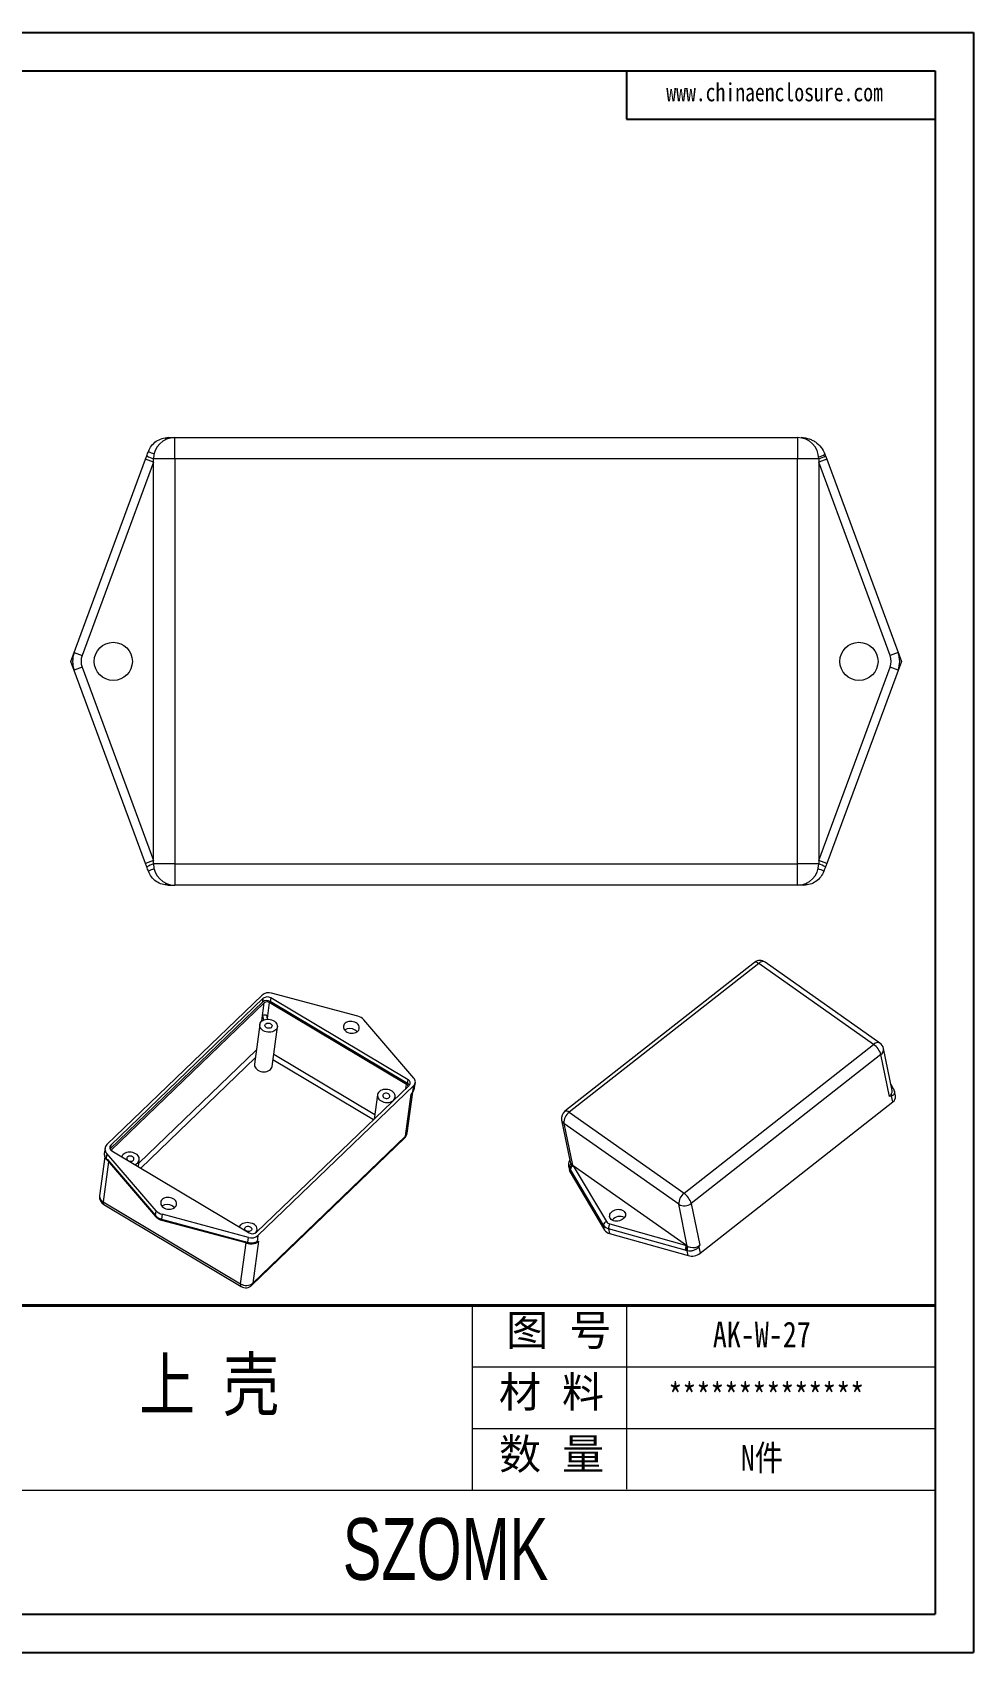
# Model space of a CAD drawing. Header units: inches. Extents: x 1066 to 1564, y 456 to 647.
# Drawn here: x 1224.9 to 1336, y 456.2 to 647.3 of the extents above; entities that cross this region are included whole.
import ezdxf

# ---------------------------------------------------------------- set-up
doc = ezdxf.new("R2010")
doc.units = ezdxf.units.IN
doc.layers.add('文字', color=81, linetype='Continuous')
doc.layers.add('粗实线', color=7, linetype='Continuous', lineweight=30)
doc.layers.add('细实线', color=3, linetype='Continuous', lineweight=9)
doc.styles.get("Standard").update_dxf_attribs({"font": 'txt', "bigfont": 'gbcbig.shx'})
doc.styles.add('宋体', font='', dxfattribs={"width": 0.8, "height": 3.5})
doc.styles.add('长仿宋', font='', dxfattribs={"width": 0.7, "height": 4})
doc.styles.get('宋体').set_extended_font_data('SimSun')
doc.styles.get('长仿宋').set_extended_font_data('SimSun')

msp = doc.modelspace()

# ---------------------------------------------------------------- linework, layer by layer
for p, q in [((1065.693, 647.349), (1336.018, 647.349)), ((1336.018, 647.349), (1336.018, 456.21)), ((1070.244, 642.798), (1331.467, 642.798)), ((1295.06, 642.798), (1295.06, 637.109)), ((1331.467, 642.798), (1331.467, 460.761)), ((1295.06, 637.109), (1331.467, 637.109)), ((1070.244, 460.761), (1331.467, 460.761)), ((1065.693, 456.21), (1336.018, 456.21))]:
    msp.add_line(p, q)
at = {"color": 7, "linetype": 'Continuous', "lineweight": 15}
for p, q in [((1241.742, 597.049), (1241.742, 599.549)), ((1241.742, 599.549), (1315.242, 599.549)), ((1315.242, 599.549), (1315.242, 597.049)), ((1229.492, 573.149), (1238.304, 597.009)), ((1239.242, 596.663), (1230.814, 573.842)), ((1239.242, 596.663), (1238.304, 597.009)), ((1239.242, 549.249), (1239.242, 597.049)), ((1241.742, 597.049), (1239.242, 597.049)), ((1241.742, 597.049), (1241.742, 549.249)), ((1315.242, 597.049), (1241.742, 597.049)), ((1315.242, 549.249), (1315.242, 597.049)), ((1317.742, 597.049), (1315.242, 597.049)), ((1317.742, 597.049), (1317.742, 549.249)), ((1318.68, 597.009), (1317.742, 596.663)), ((1326.17, 573.842), (1317.742, 596.663)), ((1318.68, 597.009), (1327.492, 573.149)), ((1229.876, 574.189), (1230.814, 573.842)), ((1327.108, 574.189), (1326.17, 573.842)), ((1238.304, 549.289), (1229.492, 573.149)), ((1230.814, 572.456), (1229.876, 572.11)), ((1230.814, 572.456), (1239.242, 549.636)), ((1317.742, 549.636), (1326.17, 572.456)), ((1327.492, 573.149), (1318.68, 549.289)), ((1327.108, 572.11), (1326.17, 572.456)), ((1239.242, 549.636), (1238.304, 549.289)), ((1241.742, 549.249), (1239.242, 549.249)), ((1241.742, 549.249), (1241.742, 546.749)), ((1241.742, 549.249), (1315.242, 549.249)), ((1317.742, 549.249), (1315.242, 549.249)), ((1315.242, 546.749), (1315.242, 549.249)), ((1318.68, 549.289), (1317.742, 549.636)), ((1315.242, 546.749), (1241.742, 546.749)), ((1310.162, 537.637), (1287.783, 520.068)), ((1310.667, 537.515), (1288.288, 519.947)), ((1324.222, 527.966), (1310.667, 537.515)), ((1324.97, 528.12), (1311.415, 537.669)), ((1233.75, 516.161), (1252.045, 533.777)), ((1252.198, 533.396), (1234.189, 516.056)), ((1252.141, 532.972), (1252.198, 533.396)), ((1253.074, 533.446), (1253.018, 533.022)), ((1269.279, 523.788), (1253.074, 533.446)), ((1263.364, 531.273), (1253.174, 534)), ((1252.141, 532.972), (1234.132, 515.632)), ((1252.311, 532.871), (1234.302, 515.531)), ((1252.559, 531.404), (1252.658, 530.941)), ((1269.1, 523.246), (1252.895, 532.904)), ((1269.223, 523.364), (1253.018, 533.022)), ((1251.772, 530.306), (1251.148, 525.641)), ((1252.072, 530.758), (1252.152, 531.354)), ((1252.259, 530.857), (1252.152, 531.354)), ((1253.229, 525.363), (1253.853, 530.027)), ((1269.966, 523.992), (1264.069, 530.853)), ((1301.844, 510.398), (1324.222, 527.966)), ((1325.074, 526.763), (1302.696, 509.194)), ((1326.076, 521.833), (1325.074, 526.763)), ((1326.396, 522.541), (1325.394, 527.471)), ((1269.223, 523.364), (1269.279, 523.788)), ((1251.411, 505.791), (1269.42, 523.131)), ((1269.945, 523.108), (1251.564, 505.41)), ((1265.672, 522.021), (1265.288, 519.152)), ((1268.984, 517.134), (1269.646, 522.081)), ((1269.177, 517.5), (1269.823, 522.325)), ((1269.853, 522.422), (1269.945, 523.108)), ((1270.057, 522.868), (1270.138, 523.474)), ((1326.437, 522.94), (1326.252, 523.252)), ((1326.479, 521.169), (1326.34, 521.852)), ((1326.491, 522.849), (1326.426, 522.956)), ((1326.426, 522.956), (1326.437, 522.94)), ((1326.491, 522.849), (1326.499, 522.837)), ((1326.799, 521.877), (1326.681, 522.458)), ((1267.72, 521.494), (1267.753, 521.743)), ((1267.767, 521.539), (1267.726, 521.537)), ((1288.288, 519.947), (1301.844, 510.398)), ((1303.744, 503.321), (1326.479, 521.169)), ((1287.402, 519.033), (1288.404, 514.104)), ((1301.225, 509.096), (1287.67, 518.645)), ((1287.67, 518.645), (1288.672, 513.715)), ((1250.855, 499.543), (1268.865, 516.883)), ((1250.975, 499.794), (1268.984, 517.134)), ((1233.496, 514.692), (1232.881, 510.097)), ((1233.518, 515.722), (1233.434, 515.094)), ((1233.725, 515.101), (1233.648, 514.529)), ((1233.686, 514.397), (1233.733, 514.345)), ((1239.54, 508.334), (1233.725, 515.101)), ((1233.734, 514.345), (1233.819, 514.249)), ((1233.793, 514.368), (1239.465, 507.769)), ((1233.819, 514.249), (1233.822, 514.246)), ((1233.822, 514.246), (1239.493, 507.646)), ((1234.132, 515.632), (1234.116, 515.615)), ((1234.189, 516.056), (1234.132, 515.632)), ((1234.33, 515.399), (1250.535, 505.74)), ((1237.452, 513.538), (1237.559, 514.339)), ((1288.227, 513.658), (1288.345, 513.077)), ((1288.298, 513.473), (1288.414, 512.899)), ((1288.414, 512.899), (1292.475, 506.064)), ((1292.36, 506.628), (1288.455, 513.201)), ((1288.781, 513.638), (1288.672, 513.715)), ((1302.118, 504.243), (1288.781, 513.638)), ((1288.781, 513.638), (1292.687, 507.064)), ((1233.309, 509.368), (1249.515, 499.709)), ((1233.384, 509.055), (1249.589, 499.397)), ((1302.227, 504.166), (1301.225, 509.096)), ((1302.696, 509.194), (1303.697, 504.264)), ((1239.465, 507.769), (1239.54, 508.334)), ((1240.245, 507.914), (1240.169, 507.349)), ((1240.169, 507.349), (1249.971, 504.726)), ((1240.173, 507.234), (1249.975, 504.612)), ((1250.436, 505.187), (1240.245, 507.914)), ((1292.475, 506.064), (1292.36, 506.628)), ((1293.08, 506.788), (1302.118, 504.243)), ((1249.975, 504.612), (1250.127, 504.568)), ((1250.359, 504.611), (1250.436, 505.187)), ((1251.637, 504.741), (1250.975, 499.794)), ((1251.426, 505.805), (1251.459, 506.054)), ((1251.564, 505.41), (1251.473, 504.724)), ((1301.987, 503.668), (1292.95, 506.212)), ((1292.95, 506.212), (1293.064, 505.649)), ((1293.064, 505.649), (1302.331, 503.04)), ((1251.228, 504.517), (1251.269, 504.529)), ((1302.227, 504.166), (1302.118, 504.243)), ((1302.331, 503.04), (1302.216, 503.61)), ((1303.591, 504.074), (1303.744, 503.321))]:
    msp.add_line(p, q, dxfattribs=at)
at = {"color": 8, "linetype": 'Continuous', "lineweight": 15}
for p, q in [((1252.024, 530.722), (1252.311, 532.871)), ((1252.895, 532.904), (1252.642, 531.016)), ((1237.506, 513.936), (1251.367, 527.283)), ((1251.248, 526.394), (1237.727, 513.374)), ((1265.21, 519.078), (1253.335, 526.155)), ((1253.42, 526.792), (1265.358, 519.677)), ((1269.035, 522.76), (1269.1, 523.246)), ((1234.302, 515.531), (1234.288, 515.426)), ((1233.943, 514.104), (1233.309, 509.368)), ((1249.515, 499.709), (1250.163, 504.557))]:
    msp.add_line(p, q, dxfattribs=at)
at = {"color": 8, "linetype": 'Continuous', "lineweight": 15, "flags": 128}
for points in [[(1310.667, 537.515), (1310.531, 537.599), (1310.406, 537.653), (1310.297, 537.674), (1310.208, 537.662), (1310.162, 537.637)], [(1269.867, 522.397), (1269.868, 522.4), (1269.866, 522.405), (1269.861, 522.413), (1269.853, 522.422)], [(1233.309, 509.368), (1233.303, 509.241), (1233.32, 509.142), (1233.36, 509.074), (1233.384, 509.055)], [(1250.137, 504.679), (1250.128, 504.634), (1250.123, 504.6), (1250.123, 504.578), (1250.126, 504.568), (1250.127, 504.568)], [(1249.515, 499.709), (1249.508, 499.583), (1249.525, 499.484), (1249.565, 499.416), (1249.589, 499.397)]]:
    msp.add_lwpolyline(points, dxfattribs=at)
at = {"color": 7, "linetype": 'Continuous', "lineweight": 15, "flags": 128}
for points in [[(1252.2, 529.577), (1252.059, 529.676), (1251.941, 529.792), (1251.852, 529.919), (1251.794, 530.055), (1251.768, 530.194), (1251.776, 530.332), (1251.817, 530.465), (1251.891, 530.588), (1251.993, 530.698), (1252.123, 530.79), (1252.274, 530.863), (1252.443, 530.913), (1252.623, 530.939), (1252.81, 530.941), (1252.997, 530.917), (1253.178, 530.869), (1253.347, 530.799), (1253.499, 530.709), (1253.629, 530.601), (1253.732, 530.479), (1253.806, 530.347), (1253.849, 530.209), (1253.857, 530.07), (1253.833, 529.934), (1253.775, 529.805), (1253.687, 529.688), (1253.57, 529.587), (1253.429, 529.504), (1253.269, 529.442), (1253.093, 529.404), (1252.909, 529.39), (1252.722, 529.401), (1252.537, 529.437), (1252.361, 529.496), (1252.2, 529.577)], [(1252.568, 529.931), (1252.482, 529.997), (1252.423, 530.077), (1252.396, 530.165), (1252.403, 530.252), (1252.442, 530.333), (1252.512, 530.4), (1252.606, 530.448), (1252.717, 530.474), (1252.836, 530.474), (1252.952, 530.45), (1253.058, 530.402), (1253.143, 530.336), (1253.202, 530.256), (1253.229, 530.168), (1253.223, 530.081), (1253.183, 530), (1253.113, 529.933), (1253.019, 529.885), (1252.908, 529.859), (1252.79, 529.859), (1252.673, 529.883), (1252.568, 529.931)], [(1263.137, 530.505), (1262.983, 530.581), (1262.814, 530.636), (1262.637, 530.666), (1262.458, 530.672), (1262.284, 530.652), (1262.121, 530.608), (1261.974, 530.541), (1261.85, 530.453), (1261.752, 530.348), (1261.685, 530.23), (1261.649, 530.102), (1261.648, 529.97), (1261.681, 529.838), (1261.746, 529.71), (1261.842, 529.593), (1261.964, 529.489), (1262.109, 529.402), (1262.272, 529.337), (1262.445, 529.294), (1262.624, 529.276), (1262.801, 529.283), (1262.971, 529.315), (1263.126, 529.371), (1263.262, 529.448), (1263.374, 529.545), (1263.457, 529.657), (1263.509, 529.781), (1263.527, 529.912), (1263.511, 530.044), (1263.462, 530.175), (1263.381, 530.298), (1263.271, 530.409), (1263.137, 530.505)], [(1263.266, 529.451), (1263.158, 529.561), (1263.023, 529.657)], [(1251.148, 525.641), (1251.144, 525.537), (1251.167, 525.399), (1251.223, 525.264), (1251.309, 525.137), (1251.424, 525.021), (1251.562, 524.921), (1251.72, 524.839), (1251.894, 524.778), (1252.076, 524.739), (1252.262, 524.725), (1252.446, 524.736), (1252.621, 524.771), (1252.783, 524.829), (1252.926, 524.908), (1253.046, 525.007), (1253.139, 525.12), (1253.201, 525.246), (1253.229, 525.363)], [(1266.1, 521.292), (1266.261, 521.212), (1266.437, 521.153), (1266.621, 521.117), (1266.809, 521.106), (1266.993, 521.12), (1267.168, 521.158), (1267.329, 521.22), (1267.47, 521.302), (1267.587, 521.404), (1267.675, 521.521), (1267.732, 521.65), (1267.757, 521.786), (1267.748, 521.925), (1267.706, 522.062), (1267.632, 522.194), (1267.528, 522.316), (1267.398, 522.424), (1267.246, 522.515), (1267.077, 522.585), (1266.897, 522.633), (1266.71, 522.656), (1266.523, 522.655), (1266.342, 522.629), (1266.174, 522.579), (1266.022, 522.506), (1265.893, 522.413), (1265.79, 522.304), (1265.717, 522.18), (1265.676, 522.048), (1265.668, 521.909), (1265.693, 521.77), (1265.752, 521.635), (1265.841, 521.508), (1265.958, 521.392), (1266.1, 521.292)], [(1266.467, 521.646), (1266.573, 521.599), (1266.69, 521.575), (1266.808, 521.575), (1266.919, 521.6), (1267.013, 521.649), (1267.083, 521.716), (1267.123, 521.796), (1267.129, 521.884), (1267.102, 521.971), (1267.043, 522.052), (1266.957, 522.118), (1266.852, 522.166), (1266.735, 522.19), (1266.617, 522.189), (1266.506, 522.164), (1266.412, 522.116), (1266.342, 522.049), (1266.302, 521.968), (1266.296, 521.88), (1266.323, 521.793), (1266.382, 521.713), (1266.467, 521.646)], [(1234.247, 515.457), (1234.26, 515.481), (1234.302, 515.531)], [(1237.131, 515.068), (1236.97, 515.148), (1236.794, 515.207), (1236.61, 515.243), (1236.422, 515.254), (1236.238, 515.24), (1236.063, 515.202), (1235.902, 515.14), (1235.761, 515.058), (1235.644, 514.956), (1235.556, 514.839), (1235.499, 514.71), (1235.496, 514.703)], [(1236.764, 514.714), (1236.658, 514.761), (1236.541, 514.786), (1236.423, 514.785), (1236.312, 514.76), (1236.218, 514.711), (1236.148, 514.644), (1236.108, 514.564), (1236.102, 514.476), (1236.129, 514.389), (1236.188, 514.308), (1236.274, 514.242), (1236.379, 514.195), (1236.496, 514.17), (1236.614, 514.171), (1236.725, 514.196), (1236.819, 514.244), (1236.889, 514.311), (1236.929, 514.392), (1236.935, 514.48), (1236.908, 514.567), (1236.849, 514.647), (1236.764, 514.714)], [(1288.414, 512.899), (1288.365, 513.006), (1288.345, 513.077)], [(1241.575, 509.744), (1241.421, 509.82), (1241.252, 509.875), (1241.075, 509.905), (1240.896, 509.911), (1240.722, 509.891), (1240.559, 509.847), (1240.412, 509.78), (1240.288, 509.692), (1240.19, 509.587), (1240.122, 509.469), (1240.087, 509.341), (1240.086, 509.209), (1240.119, 509.077), (1240.184, 508.95), (1240.28, 508.832), (1240.402, 508.728), (1240.547, 508.641), (1240.71, 508.576), (1240.883, 508.533), (1241.062, 508.515), (1241.239, 508.522), (1241.409, 508.554), (1241.564, 508.61), (1241.7, 508.688), (1241.812, 508.784), (1241.895, 508.896), (1241.947, 509.02), (1241.965, 509.151), (1241.949, 509.283), (1241.9, 509.414), (1241.819, 509.537), (1241.709, 509.648), (1241.575, 509.744)], [(1241.704, 508.69), (1241.596, 508.8), (1241.461, 508.896)], [(1294.688, 508.343), (1294.797, 508.248), (1294.876, 508.137), (1294.925, 508.015), (1294.939, 507.884), (1294.92, 507.751), (1294.868, 507.62), (1294.785, 507.495), (1294.673, 507.382), (1294.537, 507.284), (1294.382, 507.205), (1294.213, 507.147), (1294.037, 507.113), (1293.859, 507.105), (1293.687, 507.121), (1293.526, 507.163), (1293.382, 507.227), (1293.261, 507.313), (1293.166, 507.416), (1293.102, 507.533), (1293.07, 507.66), (1293.072, 507.793), (1293.108, 507.926), (1293.176, 508.054), (1293.274, 508.174), (1293.399, 508.28), (1293.545, 508.369), (1293.707, 508.437), (1293.881, 508.483), (1294.059, 508.505), (1294.235, 508.501), (1294.402, 508.472), (1294.555, 508.418), (1294.688, 508.343)], [(1249.396, 506.419), (1249.398, 506.426), (1249.456, 506.555), (1249.544, 506.672), (1249.661, 506.773), (1249.802, 506.856), (1249.962, 506.918), (1250.138, 506.956), (1250.322, 506.97), (1250.509, 506.959), (1250.694, 506.923), (1250.87, 506.864), (1251.031, 506.783)], [(1250.663, 506.43), (1250.749, 506.363), (1250.808, 506.283), (1250.835, 506.195), (1250.828, 506.108), (1250.789, 506.027), (1250.719, 505.96), (1250.625, 505.912), (1250.514, 505.886), (1250.395, 505.886), (1250.279, 505.91), (1250.173, 505.958), (1250.088, 506.024), (1250.029, 506.104), (1250.002, 506.192), (1250.008, 506.279), (1250.048, 506.36), (1250.118, 506.427), (1250.212, 506.475), (1250.323, 506.501), (1250.441, 506.501), (1250.558, 506.477), (1250.663, 506.43)]]:
    msp.add_lwpolyline(points, dxfattribs=at)
at = {"color": 7, "linetype": 'Continuous', "lineweight": 15}
for centre in [(1234.492, 573.149), (1322.492, 573.149)]:
    msp.add_circle(centre, 2.25, dxfattribs=at)
for centre, radius, start, end in [((1241.742, 597.049), 2.5, 90, 180), ((1241.034, 599.093), 0.459, 96.20731, 155.86134), ((1315.242, 597.049), 2.5, 0, 90), ((1315.644, 599.133), 0.417, 51.964, 88.95093), ((1240.498, 601.019), 4.164, 240.48298, 252.44195), ((1240.851, 602.238), 4.856, 242.89054, 251.50552), ((1316.737, 600.458), 3.35, 287.29579, 301.0696), ((1316.486, 601.019), 4.164, 287.55805, 299.51702), ((1232.69, 573.149), 3, 159.7299, 200.2701), ((1232.69, 573.149), 2, 159.7299, 200.2701), ((1324.294, 573.149), 2, 339.7299, 20.2701), ((1324.294, 573.149), 3, 339.7299, 20.2701), ((1240.498, 545.279), 4.164, 107.55805, 119.51702), ((1240.851, 544.061), 4.856, 108.49448, 117.10946), ((1241.742, 549.249), 2.5, 180, 270), ((1315.242, 549.249), 2.5, 270, 0), ((1316.133, 544.061), 4.856, 62.89054, 71.50552), ((1316.486, 545.279), 4.164, 60.48298, 72.44195), ((1241.034, 547.206), 0.459, 204.13866, 263.79269), ((1315.951, 547.206), 0.459, 276.20731, 335.86134), ((1310.81, 536.811), 1.05, 54.83738, 128.13377), ((1252.815, 532.845), 1.209, 72.77155, 129.59744), ((1252.672, 532.801), 0.76, 58.07223, 128.56487), ((1252.615, 532.377), 0.76, 58.07223, 128.56487), ((1252.412, 530.914), 0.512, 73.25545, 120.55282), ((1252.627, 532.474), 0.507, 58.07223, 128.56487), ((1262.414, 528.657), 1.171, 58.64756, 122.10718), ((1263.028, 529.907), 1.407, 42.24986, 76.16029), ((1322.9, 526.127), 2.265, 16.29586, 54.2919), ((1324.365, 527.262), 1.05, 11.4861, 54.83738), ((1269.126, 523.412), 0.406, 316.37464, 67.85048), ((1269.523, 523.56), 0.618, 313.04118, 44.2732), ((1268.958, 522.964), 0.316, 4.72117, 63.33639), ((1268.945, 522.874), 0.563, 29.12544, 60.47911), ((1269.17, 522.58), 0.69, 313.67388, 328.50774), ((1325.52, 522.564), 0.918, 307.23437, 333.62901), ((1325.815, 522.01), 0.548, 343.25322, 15.44098), ((1325.795, 522.427), 0.612, 333.6528, 10.72014), ((1326.06, 521.784), 0.745, 304.22496, 7.16068), ((1288.431, 519.242), 1.05, 128.13377, 191.4861), ((1289.178, 518.726), 1.51, 126.11091, 183.09491), ((1234.256, 515.619), 0.742, 133.04118, 224.2732), ((1268.136, 517.639), 1.05, 313.91555, 352.3782), ((1234.483, 515.775), 0.406, 136.37464, 247.85048), ((1236.868, 514.437), 0.683, 285.37835, 67.30331), ((1288.709, 513.479), 0.411, 116.17171, 180.85229), ((1288.826, 513.305), 0.438, 110.61864, 178.64167), ((1288.977, 514.223), 0.585, 191.74069, 219.81561), ((1288.91, 513.202), 0.455, 106.3585, 180.05637), ((1289.088, 514.311), 0.727, 219.58414, 235.11375), ((1302.734, 509.177), 1.51, 126.11091, 183.09491), ((1300.521, 508.558), 2.265, 16.29586, 54.2919), ((1233.922, 509.957), 1.05, 172.3782, 239.20507), ((1240.852, 507.896), 1.171, 58.64756, 122.10718), ((1301.889, 510.213), 1.3, 239.28569, 308.35283), ((1240.506, 508.714), 1.407, 222.24986, 256.16029), ((1240.581, 509.28), 1.407, 222.24986, 256.16029), ((1250.778, 506.156), 0.677, 317.45123, 68.01007), ((1292.815, 506.628), 0.455, 106.3585, 180.05637), ((1293.177, 507.162), 0.976, 213.16398, 256.51078), ((1293.232, 507.42), 0.651, 213.16398, 256.51078), ((1293.835, 506.314), 0.891, 147.93365, 186.56894), ((1294.267, 506.508), 1.158, 61.93963, 141.03257), ((1250.794, 506.342), 1.209, 252.77155, 309.59744), ((1250.937, 506.386), 0.76, 238.07223, 308.56487), ((1250.994, 505.432), 0.943, 286.95739, 312.94455), ((1251.139, 504.868), 0.363, 290.94314, 336.63503), ((1293.292, 506.598), 0.976, 213.16398, 256.51078), ((1302.873, 503.77), 0.891, 147.93365, 186.56894), ((1302.953, 503.772), 0.826, 151.52146, 190.05819), ((1303.017, 503.759), 0.815, 153.20233, 190.53586), ((1302.713, 504.857), 0.845, 234.87155, 239.88919), ((1302.882, 505.288), 1.304, 242.96388, 296.85805), ((1302.749, 504.63), 1.644, 255.27077, 307.22575), ((1302.937, 505.239), 1.236, 295.61387, 307.95003), ((1304.006, 505.229), 1.227, 244.18375, 250.24543), ((1250.185, 500.785), 1.267, 238.07223, 308.56487), ((1250.127, 500.299), 1.05, 239.20507, 313.91555)]:
    msp.add_arc(centre, radius, start, end, dxfattribs=at)
at = {"color": 8, "linetype": 'Continuous', "lineweight": 15}
for centre, radius, start, end in [((1311.147, 537.078), 0.649, 65.62225, 137.67038), ((1324.702, 527.529), 0.649, 65.62225, 137.67038), ((1324.669, 527.372), 0.732, 303.62525, 7.76039), ((1326.247, 522.813), 0.229, 38.61557, 77.80946), ((1326.29, 522.693), 0.254, 37.76317, 84.65428), ((1326.37, 522.539), 0.266, 35.34503, 95.98469), ((1287.942, 519.617), 0.478, 43.54214, 109.38704), ((1288.012, 519.167), 0.624, 192.35178, 236.8075), ((1268.577, 517.173), 0.409, 314.71295, 354.50006), ((1268.564, 517.59), 0.62, 312.67497, 351.65658), ((1233.813, 514.505), 0.167, 171.51509, 220.43238), ((1233.858, 514.451), 0.164, 171.00272, 220.44928), ((1233.942, 514.338), 0.152, 168.60594, 215.9623), ((1233.638, 510.051), 0.758, 176.5364, 244.31343), ((1239.612, 507.739), 0.15, 168.4789, 217.93889), ((1240.313, 507.296), 0.153, 159.96266, 203.87804), ((1250.115, 504.674), 0.153, 159.96266, 203.87804), ((1250.505, 504.548), 0.159, 156.71645, 198.02193), ((1250.568, 499.833), 0.409, 314.71295, 354.50006)]:
    msp.add_arc(centre, radius, start, end, dxfattribs=at)
at = {"color": 7, "linetype": 'Continuous', "lineweight": 15}
for points, knots in [([(1238.639, 597.915), (1238.728, 598.158), (1238.855, 598.385), (1239.168, 598.787), (1239.358, 598.965), (1239.777, 599.253), (1240.01, 599.366), (1240.491, 599.513), (1240.743, 599.549), (1240.984, 599.549)], [0, 0, 0, 0, 0.25, 0.25, 0.5, 0.5, 0.75, 0.75, 1, 1, 1, 1]), ([(1315.652, 599.549), (1315.792, 599.549), (1315.938, 599.539), (1316.23, 599.497), (1316.378, 599.464), (1316.667, 599.377), (1316.808, 599.322), (1317.082, 599.191), (1317.216, 599.114), (1317.598, 598.854), (1317.823, 598.643), (1318.207, 598.152), (1318.358, 597.882), (1318.466, 597.589)], [0, 0, 0, 0, 0.125, 0.125, 0.25, 0.25, 0.375, 0.375, 0.5, 0.5, 0.75, 0.75, 1, 1, 1, 1]), ([(1240.984, 546.749), (1240.743, 546.749), (1240.491, 546.785), (1240.01, 546.933), (1239.777, 547.045), (1239.358, 547.333), (1239.168, 547.512), (1238.855, 547.914), (1238.728, 548.141), (1238.639, 548.383)], [0, 0, 0, 0, 0.25, 0.25, 0.5, 0.5, 0.75, 0.75, 1, 1, 1, 1]), ([(1318.346, 548.383), (1318.256, 548.141), (1318.129, 547.914), (1317.816, 547.512), (1317.626, 547.333), (1317.207, 547.045), (1316.974, 546.933), (1316.493, 546.785), (1316.242, 546.749), (1316, 546.749)], [0, 0, 0, 0, 0.25, 0.25, 0.5, 0.5, 0.75, 0.75, 1, 1, 1, 1]), ([(1269.757, 522.218), (1269.757, 522.219), (1269.791, 522.276), (1269.828, 522.337), (1269.865, 522.394), (1269.867, 522.397)], [0, 0, 0, 0, 0.0204441, 0.9481735, 1, 1, 1, 1]), ([(1269.867, 522.397), (1269.867, 522.397), (1269.892, 522.434), (1269.947, 522.525), (1270.01, 522.667), (1270.048, 522.786), (1270.053, 522.85), (1270.054, 522.862)], [0, 0, 0, 0, 0.0012867, 0.2574823, 0.6153354, 0.9254706, 1, 1, 1, 1]), ([(1326.588, 522.693), (1326.572, 522.719), (1326.542, 522.768), (1326.513, 522.815), (1326.5, 522.837)], [0, 0, 0, 0, 0.5252925, 1, 1, 1, 1]), ([(1326.676, 522.462), (1326.672, 522.484), (1326.66, 522.552), (1326.627, 522.63), (1326.593, 522.681), (1326.585, 522.692)], [0, 0, 0, 0, 0.2635302, 0.8369948, 1, 1, 1, 1]), ([(1233.437, 515.092), (1233.433, 515.065), (1233.423, 514.993), (1233.436, 514.873), (1233.471, 514.735), (1233.535, 514.598), (1233.608, 514.484), (1233.667, 514.421), (1233.689, 514.398)], [0, 0, 0, 0, 0.1094062, 0.2889877, 0.4775771, 0.6767035, 0.880125, 1, 1, 1, 1]), ([(1288.358, 514.332), (1288.333, 514.285), (1288.283, 514.19), (1288.235, 514.04), (1288.21, 513.889), (1288.208, 513.76), (1288.225, 513.685), (1288.231, 513.658)], [0, 0, 0, 0, 0.2192439, 0.446568, 0.6656026, 0.8792958, 1, 1, 1, 1]), ([(1239.493, 507.646), (1239.518, 507.619), (1239.583, 507.548), (1239.706, 507.447), (1239.863, 507.351), (1240.021, 507.279), (1240.128, 507.248), (1240.173, 507.234)], [0, 0, 0, 0, 0.1425762, 0.369067, 0.5976669, 0.8286987, 1, 1, 1, 1]), ([(1250.359, 504.611), (1250.463, 504.582), (1250.57, 504.564), (1250.782, 504.549), (1250.889, 504.553), (1251.087, 504.579), (1251.181, 504.602), (1251.345, 504.659), (1251.417, 504.694), (1251.473, 504.724)], [0, 0, 0, 0, 0.25, 0.25, 0.5, 0.5, 0.75, 0.75, 1, 1, 1, 1]), ([(1250.127, 504.568), (1250.147, 504.562), (1250.223, 504.539), (1250.299, 504.516), (1250.353, 504.5)], [0, 0, 0, 0, 0.2738146, 1, 1, 1, 1]), ([(1250.354, 504.502), (1250.387, 504.492), (1250.475, 504.465), (1250.624, 504.446), (1250.793, 504.44), (1250.945, 504.452), (1251.073, 504.475), (1251.158, 504.497), (1251.21, 504.512), (1251.223, 504.516), (1251.227, 504.517)], [0, 0, 0, 0, 0.1049494, 0.2842358, 0.4607888, 0.6318662, 0.776041, 0.8983951, 0.9650262, 1, 1, 1, 1]), ([(1303.591, 504.074), (1303.553, 504.021), (1303.508, 503.972), (1303.413, 503.883), (1303.361, 503.842), (1303.253, 503.769), (1303.197, 503.737), (1303.079, 503.681), (1303.018, 503.656), (1302.832, 503.597), (1302.706, 503.576), (1302.453, 503.567), (1302.331, 503.58), (1302.216, 503.61)], [0, 0, 0, 0, 0.125, 0.125, 0.25, 0.25, 0.375, 0.375, 0.5, 0.5, 0.75, 0.75, 1, 1, 1, 1])]:
    msp.add_open_spline(points, degree=3, knots=knots, dxfattribs=at)
for points in [[(1240.984, 599.549), (1241.251, 599.549), (1241.496, 599.549), (1241.742, 599.549)], [(1238.304, 597.009), (1238.352, 597.138), (1238.399, 597.267), (1238.447, 597.396)], [(1238.447, 597.396), (1238.511, 597.569), (1238.575, 597.742), (1238.639, 597.915)], [(1318.466, 597.589), (1318.49, 597.524), (1318.514, 597.46), (1318.537, 597.396)], [(1318.537, 597.396), (1318.585, 597.267), (1318.633, 597.138), (1318.68, 597.009)], [(1238.447, 548.903), (1238.399, 549.032), (1238.352, 549.16), (1238.304, 549.289)], [(1238.639, 548.383), (1238.575, 548.556), (1238.511, 548.73), (1238.447, 548.903)], [(1318.537, 548.903), (1318.473, 548.73), (1318.41, 548.556), (1318.346, 548.383)], [(1318.68, 549.289), (1318.633, 549.16), (1318.585, 549.032), (1318.537, 548.903)], [(1240.984, 546.749), (1241.251, 546.749), (1241.496, 546.749), (1241.742, 546.749)], [(1316, 546.749), (1315.734, 546.749), (1315.488, 546.749), (1315.242, 546.749)], [(1269.853, 522.422), (1269.781, 522.311), (1269.714, 522.196), (1269.646, 522.081)], [(1326.34, 521.852), (1326.249, 521.837), (1326.162, 521.835), (1326.076, 521.833)], [(1233.648, 514.529), (1233.664, 514.512), (1233.68, 514.494), (1233.697, 514.477)], [(1233.697, 514.477), (1233.729, 514.442), (1233.761, 514.405), (1233.793, 514.368)], [(1288.388, 513.315), (1288.358, 513.368), (1288.328, 513.421), (1288.298, 513.473)], [(1288.455, 513.201), (1288.433, 513.238), (1288.411, 513.276), (1288.388, 513.315)], [(1249.971, 504.726), (1250.026, 504.711), (1250.081, 504.695), (1250.137, 504.679)], [(1250.137, 504.679), (1250.211, 504.656), (1250.284, 504.633), (1250.359, 504.611)], [(1251.473, 504.724), (1251.531, 504.739), (1251.584, 504.74), (1251.637, 504.741)], [(1302.14, 503.628), (1302.089, 503.64), (1302.039, 503.654), (1301.987, 503.668)], [(1302.216, 503.61), (1302.19, 503.616), (1302.165, 503.622), (1302.14, 503.628)], [(1303.591, 504.074), (1303.628, 504.137), (1303.662, 504.201), (1303.697, 504.264)]]:
    msp.add_open_spline(points, degree=3, dxfattribs=at)
at = {"color": 8, "linetype": 'Continuous', "lineweight": 15}
for points, knots in [([(1269.853, 522.422), (1269.889, 522.474), (1269.974, 522.597), (1270.046, 522.748), (1270.047, 522.845), (1270.047, 522.869)], [0, 0, 0, 0, 0.35711821, 0.8451275, 1, 1, 1, 1]), ([(1326.668, 522.46), (1326.679, 522.406), (1326.706, 522.278), (1326.63, 522.089), (1326.499, 521.933), (1326.387, 521.876), (1326.34, 521.852)], [0, 0, 0, 0, 0.2251265, 0.5373837, 0.8045162, 1, 1, 1, 1]), ([(1233.437, 515.094), (1233.434, 515.084), (1233.423, 515.036), (1233.434, 514.935), (1233.471, 514.799), (1233.541, 514.66), (1233.612, 514.573), (1233.648, 514.529)], [0, 0, 0, 0, 0.054647, 0.2885243, 0.5289552, 0.7612766, 1, 1, 1, 1]), ([(1288.298, 513.473), (1288.279, 513.505), (1288.245, 513.563), (1288.241, 513.63), (1288.239, 513.66)], [0, 0, 0, 0, 0.56237835, 1, 1, 1, 1])]:
    msp.add_open_spline(points, degree=3, knots=knots, dxfattribs=at)
at = {"layer": '粗实线', "color": 7, "lineweight": 40}
msp.add_line((1331.467, 497.168), (1222.245, 497.168), dxfattribs=at)
at = {"layer": '细实线', "color": 7}
for p, q in [((1276.856, 497.168), (1276.856, 475.324)), ((1295.06, 497.168), (1295.06, 475.477)), ((1331.467, 489.887), (1276.856, 489.887)), ((1331.467, 482.605), (1276.856, 482.605)), ((1331.467, 475.324), (1167.634, 475.324))]:
    msp.add_line(p, q, dxfattribs=at)

# ---------------------------------------------------------------- texts
at = {"layer": '文字', "color": 0, "attachment_point": 1, "style": '宋体'}
for s, insert, char_height, width in [('www.chinaenclosure.com', (1299.75, 641.357), 2.1359, 37.52574), ('{\\H1.111x;AK-W-27}', (1305.247, 495.266), 2.73056, 31.56829), ('上 壳', (1237.527, 490.882), 6.0679, 77.57594), ('{\\H1.111x;**************}', (1299.995, 487.984), 2.73056, 31.56829), ('{\\H1.111x;N件}', (1308.55, 480.703), 2.73056, 31.56829)]:
    msp.add_mtext(s, dxfattribs=dict(at, insert=insert, char_height=char_height, width=width))
at = {"layer": '粗实线', "insert": (1261.58, 472.075), "char_height": 7.28148, "width": 81.65462, "attachment_point": 1, "style": '长仿宋'}
msp.add_mtext('{\\fSTXinwei|b0|i0|c134|p2;SZOMK}', dxfattribs=at)
at = {"layer": '细实线', "color": 7, "char_height": 3.64074, "attachment_point": 1}
for s, insert, width in [('{\\fSimSun|b0|i0|c134|p54;图 号}', (1280.859, 496.063), 18.20371), ('{\\fSimSun|b0|i0|c134|p54;材 料   }', (1279.996, 488.781), 18.20371), ('{\\fSimSun|b0|i0|c134|p54;数 量}', (1280.014, 481.464), 16.44933)]:
    msp.add_mtext(s, dxfattribs=dict(at, insert=insert, width=width))

doc.saveas('drawing.dxf')
